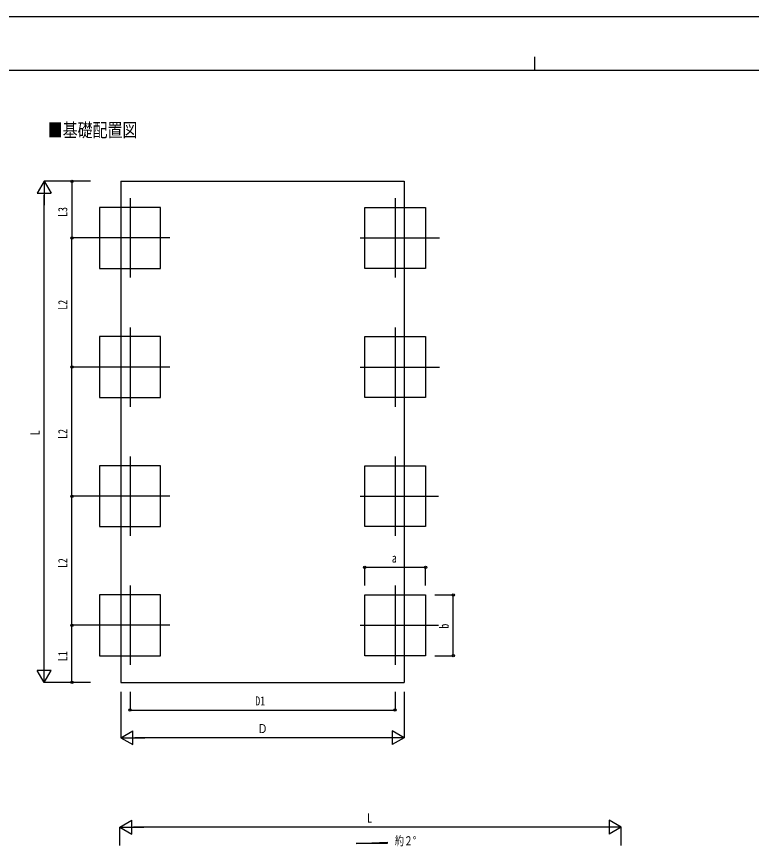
# Model space of a CAD drawing. Units: millimetres, scale not verified. Extents: x -12615 to 12615, y -8910 to 8910.
# Drawn here: x -5627 to 2334, y -127 to 8910 of the extents above; entities that cross this region are included whole.
import ezdxf
from ezdxf.enums import TextEntityAlignment as Align

# ---------------------------------------------------------------- set-up
doc = ezdxf.new("R2010")
doc.units = ezdxf.units.MM
doc.header["$LTSCALE"] = 40
for name, color, linetype in [('0-2_USER1', 3, 'Continuous'), ('0-4_YKK_12', 2, 'Continuous'), ('0-6_YKK_A1', 4, 'Continuous'), ('0-7_YKK_D', 6, 'Continuous'), ('0-8_YKK_ZWAK', 7, 'Continuous')]:
    doc.layers.add(name, color=color, linetype=linetype)
doc.styles.add('ＭＳ ゴシック', font='')
doc.styles.get('ＭＳ ゴシック').set_extended_font_data('MS Gothic')

msp = doc.modelspace()

# ---------------------------------------------------------------- linework, layer by layer
at = {"layer": '0-4_YKK_12'}
for p, q in [((-4398.44, 6941.82), (-4398.44, 6081.82)), ((-1525.44, 6941.82), (-1525.44, 6081.82)), ((-3968.44, 6511.82), (-4828.44, 6511.82)), ((-1905.44, 6511.82), (-1045.44, 6511.82)), ((-4398.44, 5541.82), (-4398.44, 4681.82)), ((-1525.44, 5541.82), (-1525.44, 4681.82)), ((-3968.44, 5111.82), (-4828.44, 5111.82)), ((-1905.44, 5111.82), (-1045.44, 5111.82)), ((-4398.44, 4141.82), (-4398.44, 3281.82)), ((-1525.44, 4141.82), (-1525.44, 3281.82)), ((-3968.44, 3711.82), (-4828.44, 3711.82)), ((-1905.44, 3711.82), (-1056.86, 3711.82)), ((-4398.44, 2741.82), (-4398.44, 1881.82)), ((-1525.44, 2741.82), (-1525.44, 1881.82)), ((-3968.44, 2311.82), (-4828.44, 2311.82)), ((-1905.44, 2311.82), (-1056.86, 2311.82))]:
    msp.add_line(p, q, dxfattribs=at)
at = {"layer": '0-6_YKK_A1'}
for p, q in [((-4496.94, 7125), (-4496.94, 1693.22)), ((-4496.94, 1693.22), (-1426.94, 1693.22)), ((-1946.19, -52.81), (-1610.19, -40.4)), ((-1610.19, -52.81), (-1946.19, -52.81)), ((-1610.19, -40.4), (-1610.19, -52.81))]:
    msp.add_line(p, q, dxfattribs=at)
msp.add_lwpolyline([(-4496.94, 7125), (-1426.94, 7125), (-1426.94, 1693.22)], dxfattribs=at)
for points in [[(-4068.44, 6181.82), (-4068.44, 6841.82), (-4728.44, 6841.82), (-4728.44, 6181.82)], [(-1855.44, 6181.82), (-1855.44, 6841.82), (-1195.44, 6841.82), (-1195.44, 6181.82)], [(-4068.44, 4781.82), (-4068.44, 5441.82), (-4728.44, 5441.82), (-4728.44, 4781.82)], [(-1855.44, 4781.82), (-1855.44, 5441.82), (-1195.44, 5441.82), (-1195.44, 4781.82)], [(-4068.44, 3381.82), (-4068.44, 4041.82), (-4728.44, 4041.82), (-4728.44, 3381.82)], [(-1855.44, 3381.82), (-1855.44, 4041.82), (-1195.44, 4041.82), (-1195.44, 3381.82)], [(-4068.44, 1981.82), (-4068.44, 2641.82), (-4728.44, 2641.82), (-4728.44, 1981.82)], [(-1855.44, 1981.82), (-1855.44, 2641.82), (-1195.44, 2641.82), (-1195.44, 1981.82)]]:
    msp.add_lwpolyline(points, close=True, dxfattribs=at)
at = {"layer": '0-7_YKK_D'}
for p, q in [((-5328.44, 7125), (-5403.44, 6995.1)), ((-4828.44, 7125), (-5329.44, 7125)), ((-5328.44, 7125), (-5253.44, 6995.1)), ((-5328.44, 7125), (-5328.44, 6865.19)), ((-4828.44, 7125), (-5029.44, 7125)), ((-5028.44, 7125), (-5028.44, 6511.82)), ((-5403.44, 6995.1), (-5253.44, 6995.1)), ((-5328.44, 1843.22), (-5328.44, 6975)), ((-4828.44, 6511.82), (-5029.44, 6511.82)), ((-4828.44, 6511.82), (-5029.44, 6511.82)), ((-5028.44, 5111.82), (-5028.44, 6511.82)), ((-4829.44, 5111.82), (-5029.44, 5111.82)), ((-4827.44, 5111.82), (-5029.44, 5111.82)), ((-5028.44, 3711.82), (-5028.44, 5111.82)), ((-4828.44, 3711.82), (-5029.44, 3711.82)), ((-4828.44, 3711.82), (-5029.44, 3711.82)), ((-5028.44, 2311.82), (-5028.44, 3711.82)), ((-1855.44, 2741.82), (-1855.44, 2942.82)), ((-1855.44, 2941.82), (-1195.44, 2941.82)), ((-1195.44, 2741.82), (-1195.44, 2942.82)), ((-1095.44, 2641.82), (-894.44, 2641.82)), ((-895.44, 1981.82), (-895.44, 2641.82)), ((-4829.44, 2311.82), (-5029.44, 2311.82)), ((-4829.44, 2311.82), (-5029.44, 2311.82)), ((-5028.44, 1693.22), (-5028.44, 2311.82)), ((-5328.44, 1693.22), (-5328.44, 1953.02)), ((-1095.44, 1981.82), (-894.44, 1981.82)), ((-5328.44, 1693.22), (-5403.44, 1823.12)), ((-5253.44, 1823.12), (-5403.44, 1823.12)), ((-5328.44, 1693.22), (-5253.44, 1823.12)), ((-4828.44, 1693.22), (-5329.44, 1693.22)), ((-4828.44, 1693.22), (-5029.44, 1693.22)), ((-4496.94, 1589.75), (-4496.94, 1092.22)), ((-4398.44, 1589.75), (-4398.44, 1392.22)), ((-1525.44, 1589.75), (-1525.44, 1392.22)), ((-1426.94, 1589.75), (-1426.94, 1092.22)), ((-4398.44, 1393.22), (-1525.44, 1393.22)), ((-4496.94, 1093.22), (-4367.04, 1168.22)), ((-4496.94, 1093.22), (-4367.04, 1018.22)), ((-4496.94, 1093.22), (-4237.13, 1093.22)), ((-4367.04, 1018.22), (-4367.04, 1168.22)), ((-1576.94, 1093.22), (-4346.94, 1093.22)), ((-1426.94, 1093.22), (-1686.75, 1093.22)), ((-1426.94, 1093.22), (-1556.84, 1168.22)), ((-1556.84, 1168.22), (-1556.84, 1018.22)), ((-1426.94, 1093.22), (-1556.84, 1018.22)), ((-4509.48, 124.45), (-4379.57, 199.45)), ((-4379.57, 49.45), (-4379.57, 199.45)), ((922.31, 124.45), (792.4, 199.45)), ((792.4, 199.45), (792.4, 49.45)), ((-4509.48, -75.55), (-4509.48, 125.45)), ((-4509.48, 124.45), (-4379.57, 49.45)), ((-4509.48, 124.45), (-4249.67, 124.45)), ((772.31, 124.45), (-4359.48, 124.45)), ((922.31, 124.45), (662.5, 124.45)), ((922.31, 124.45), (792.4, 49.45)), ((922.31, -75.55), (922.31, 125.45))]:
    msp.add_line(p, q, dxfattribs=at)
for centre in [(-5028.44, 7125), (-5028.44, 6511.82), (-5028.44, 6511.82), (-5028.44, 5111.82), (-5028.44, 5111.82), (-5028.44, 3711.82), (-5028.44, 3711.82), (-1855.44, 2941.82), (-1195.44, 2941.82), (-895.44, 2641.82), (-5028.44, 2311.82), (-5028.44, 2311.82), (-895.44, 1981.82), (-5028.44, 1693.22), (-4398.44, 1393.22), (-1525.44, 1393.22)]:
    msp.add_circle(centre, 12.75, dxfattribs=at)
at = {"layer": '0-8_YKK_ZWAK'}
for p, q in [((-14.94, 8475), (-14.94, 8325)), ((11685.06, 8325), (-11714.94, 8325))]:
    msp.add_line(p, q, dxfattribs=at)
msp.add_lwpolyline([(-12615, -8910), (12615, -8910), (12615, 8910), (-12615, 8910)], close=True, dxfattribs=at)

# ---------------------------------------------------------------- texts
at = {"layer": '0-2_USER1', "style": 'ＭＳ ゴシック', "width": 0.8}
msp.add_text('■基礎配置図', height=148.5, dxfattribs=at).set_placement((-5290.42, 7561.72), align=Align.BOTTOM_LEFT)
at = {"layer": '0-6_YKK_A1', "style": 'ＭＳ ゴシック', "width": 0.7}
msp.add_text('約２°', height=98.97, dxfattribs=at).set_placement((-1526.89, -103.51), align=Align.BOTTOM_LEFT)
at = {"layer": '0-7_YKK_D', "style": 'ＭＳ ゴシック', "width": 0.8}
for s, p in [('L3', (-5048.44, 6739.21)), ('L2', (-5048.44, 5732.62)), ('L2', (-5048.44, 4332.62)), ('L', (-5348.44, 4373.11)), ('L2', (-5048.44, 2932.62)), ('b', (-915.44, 2275.82)), ('L1', (-5048.44, 1923.32))]:
    msp.add_text(s, height=98.97, rotation=90, dxfattribs=at).set_placement(p, align=Align.BOTTOM_LEFT)
for s, p in [('a', (-1561.44, 2961.82)), ('D1', (-3041.14, 1413.22)), ('Ｄ', (-3015.94, 1113.22)), ('L', (-1829.58, 144.45))]:
    msp.add_text(s, height=98.97, dxfattribs=at).set_placement(p, align=Align.BOTTOM_LEFT)

doc.saveas('drawing.dxf')
